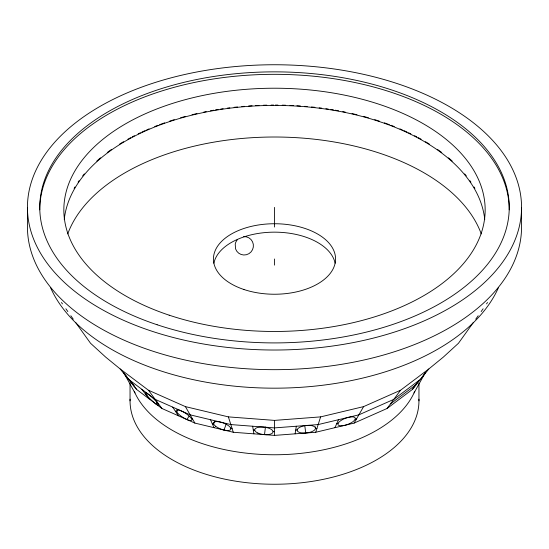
<?xml version="1.0" encoding="UTF-8"?>
<svg xmlns="http://www.w3.org/2000/svg" width="549" height="549" viewBox="0 0 549 549"><rect width="100%" height="100%" fill="white"/><g stroke="black" fill="none" stroke-linecap="round" stroke-linejoin="round"><path stroke-width="0.82" d="M264.501 434.643L265.448 427.019M295.108 433.834L296.336 426.237M75.741 322.634L90.544 343.269L105.71 357.138L120.162 368.949L136.598 389.433L161.907 408.477L194.881 423.087L233.291 432.269L274.5 435.405L315.709 432.269L320.623 416.883L363.603 406.61L400.516 390.257L428.838 368.949L443.29 357.138L458.456 343.269L473.259 322.634M214.501 421.721L213.636 424.02L212.285 423.698M223.971 430.045L226.277 423.924M334.917 427.678L338.513 419.711M414.028 392.947L425.454 372.4M315.709 432.269L354.119 423.087L363.603 406.61M178.068 409.835L176.689 411.956L175.529 411.441M186.886 419.539L189.172 416.005M481.144 311.585L483.106 308.785M486.544 303.885L487.519 302.485M354.119 423.087L387.093 408.477L412.402 389.433L418.86 380.43M425.578 372.284L420.616 379.194L393.805 399.363L358.861 414.845L318.166 424.576L274.5 427.897L230.834 424.576L190.139 414.845L155.195 399.363L128.384 379.194L124.637 373.972M475.729 319.189L478.193 315.75M387.093 408.477L400.516 390.257M412.402 389.433L428.838 368.949M147.537 393.606L146.411 394.786L145.519 394.12M155.765 403.858L157.453 402.088M390.449 403.92L416.506 384.314M336.715 423.698L338.067 423.368M355.134 419.292L356.486 418.969M120.162 368.949L148.484 390.257L185.397 406.61L228.377 416.883L274.5 420.39L320.623 416.883M295.719 430.039L297.174 429.929M316.938 428.426L315.49 428.536A9.237 3.719 -7 0 1 301.223 432.866A9.237 3.719 -7 0 1 302.279 426.285A9.237 3.719 -7 0 1 315.49 428.536L315.277 426.841M253.281 430.039L254.729 430.148M273.052 431.541L274.5 431.651M230.71 428.103L232.062 428.426M191.347 418.455L192.514 418.969M157.659 403.247L158.551 403.92M141.786 389.282L149.253 398.958M130.655 381.219L131.527 382.392M125.7 375.406L133.99 385.961L132.625 383.895M148.484 390.257L161.907 408.477M130.14 380.43L136.598 389.433M131.918 383.518L132.494 384.314M70.807 315.75L73.271 319.189M61.481 302.485L62.456 303.885M65.894 308.785L67.856 311.585M172.667 407.104L178.398 415.778M185.397 406.61L194.881 423.087M123.546 372.4L134.972 392.947M210.487 419.711L214.083 427.678M228.377 416.883L233.291 432.269M252.664 426.237L253.892 433.834M304.77 425.406L305.718 433.031M521.55 207.385A247.05 142.63 0 0 1 150.975 330.91A247.05 142.63 0 0 1 150.975 83.86A247.05 142.63 0 0 1 521.55 207.385L521.55 227.046A247.05 142.63 0 0 1 274.5 369.676A247.05 142.63 0 0 1 27.45 227.046L27.45 207.385M418.956 383.154L418.956 400.845M274.5 207.385L274.5 227.046M274.5 258.984L274.5 265.133M274.5 420.39L274.5 435.405M130.044 383.154L130.044 400.845M414.749 391.334A144.456 83.4 0 0 1 274.5 454.764A144.456 83.4 0 0 1 134.251 391.334M498.403 287.71A231.054 133.4 0 0 1 274.5 388.177A231.054 133.4 0 0 1 50.597 287.71M213.87 263.225A61.063 35.253 0 0 1 274.5 232.158A61.063 35.253 0 0 1 335.13 263.225M67.74 233.922A211.269 121.974 0 0 1 274.5 137.01A211.269 121.974 0 0 1 481.26 233.922M74.115 188.396A211.269 121.974 0 0 1 74.945 186.989M78.095 182.096A211.269 121.974 0 0 1 79.07 180.71M82.679 175.92A211.269 121.974 0 0 1 84.34 173.903M96.796 161.077A211.269 121.974 0 0 1 100.549 157.817M107.233 152.526A211.269 121.974 0 0 1 111.481 149.458M119.668 144.058A211.269 121.974 0 0 1 123.539 141.711M127.903 139.213A211.269 121.974 0 0 1 130.758 137.648M132.213 136.879A211.269 121.974 0 0 1 134.416 135.74M138.156 133.867A211.269 121.974 0 0 1 140.441 132.769M141.985 132.048A211.269 121.974 0 0 1 145.101 130.621M146.679 129.928A211.269 121.974 0 0 1 149.06 128.891M154.715 126.565A211.269 121.974 0 0 1 157.995 125.289M159.649 124.664A211.269 121.974 0 0 1 164.652 122.852M169.627 121.157A211.269 121.974 0 0 1 174.273 119.668M180.607 117.774A211.269 121.974 0 0 1 185.438 116.436M191.999 114.755A211.269 121.974 0 0 1 196.981 113.574M203.693 112.12A211.269 121.974 0 0 1 206.225 111.612M210.459 110.809A211.269 121.974 0 0 1 213.856 110.198M215.558 109.91A211.269 121.974 0 0 1 218.118 109.491M220.643 109.1A211.269 121.974 0 0 1 223.134 108.729M227.313 108.146A211.269 121.974 0 0 1 229.839 107.824M234.073 107.323A211.269 121.974 0 0 1 237.484 106.952M241.766 106.54A211.269 121.974 0 0 1 244.339 106.314M248.649 105.984A211.269 121.974 0 0 1 252.101 105.758M255.559 105.559A211.269 121.974 0 0 1 259.011 105.394M263.328 105.236A211.269 121.974 0 0 1 266.78 105.147M271.076 105.085A211.269 121.974 0 0 1 273.642 105.072M275.358 105.072A211.269 121.974 0 0 1 277.924 105.085M282.22 105.147A211.269 121.974 0 0 1 285.672 105.236M289.989 105.394A211.269 121.974 0 0 1 293.441 105.559M296.899 105.758A211.269 121.974 0 0 1 300.351 105.984M304.661 106.314A211.269 121.974 0 0 1 307.234 106.54M311.516 106.952A211.269 121.974 0 0 1 314.927 107.323M319.161 107.824A211.269 121.974 0 0 1 321.687 108.146M325.866 108.729A211.269 121.974 0 0 1 328.357 109.1M330.882 109.491A211.269 121.974 0 0 1 333.442 109.91M335.144 110.198A211.269 121.974 0 0 1 338.541 110.809M342.775 111.612A211.269 121.974 0 0 1 345.307 112.12M352.019 113.574A211.269 121.974 0 0 1 357.001 114.755M363.562 116.436A211.269 121.974 0 0 1 368.393 117.774M374.727 119.668A211.269 121.974 0 0 1 379.373 121.157M384.348 122.852A211.269 121.974 0 0 1 389.351 124.664M391.005 125.289A211.269 121.974 0 0 1 394.285 126.565M399.94 128.891A211.269 121.974 0 0 1 402.321 129.928M403.899 130.621A211.269 121.974 0 0 1 407.015 132.048M408.559 132.769A211.269 121.974 0 0 1 410.844 133.867M414.584 135.74A211.269 121.974 0 0 1 416.787 136.879M418.242 137.648A211.269 121.974 0 0 1 421.097 139.213M425.461 141.711A211.269 121.974 0 0 1 429.332 144.058M437.519 149.458A211.269 121.974 0 0 1 441.767 152.526M448.451 157.817A211.269 121.974 0 0 1 452.204 161.077M464.66 173.903A211.269 121.974 0 0 1 466.321 175.92M469.93 180.71A211.269 121.974 0 0 1 470.905 182.096M474.055 186.989A211.269 121.974 0 0 1 474.885 188.396M243.626 236.619A9.237 9.155 -55.6 0 1 253.309 244.305A9.237 9.155 -55.6 0 1 246.432 254.722A9.237 9.155 -55.6 0 1 235.555 248.848L235.233 244.099A9.237 9.155 -55.6 0 1 237.333 239.796M418.921 399.185A144.456 83.4 0 0 1 274.5 484.245A144.456 83.4 0 0 1 130.079 399.185M64.24 219.538A210.658 121.624 0 0 1 274.5 105.422A210.658 121.624 0 0 1 484.76 219.538M39.761 209.842A234.739 135.528 0 0 1 274.5 74.321A234.739 135.528 0 0 1 509.239 209.842M243.969 289.515A61.063 35.253 0 0 0 335.563 258.984A61.063 35.253 0 0 0 243.969 228.459A61.063 35.253 0 0 0 243.969 289.515M257.845 433.037A9.237 3.719 7 0 0 272.894 432.502A9.237 3.719 7 0 0 260.926 426.992A9.237 3.719 7 0 0 257.845 433.037M215.682 426.285A9.237 3.28 20.6 0 0 230.463 429.819A9.237 3.28 20.6 0 0 220.375 422.078A9.237 3.28 20.6 0 0 215.682 426.285M177.684 413.191A9.237 2.436 32.9 0 0 191.23 420.568A9.237 2.436 32.9 0 0 183.153 411.853A9.237 2.436 32.9 0 0 177.684 413.191M147.571 396.186A9.237 1.235 43.6 0 0 158.654 405.43A9.237 1.235 43.6 0 0 149.884 395.438A9.237 1.235 43.6 0 0 147.571 396.186M169.167 315.174A210.658 121.624 0 0 0 485.158 209.842A210.658 121.624 0 0 0 169.167 104.516A210.658 121.624 0 0 0 169.167 315.174M157.131 324.754A234.739 135.528 0 0 0 509.239 207.385A234.739 135.528 0 0 0 157.131 90.015A234.739 135.528 0 0 0 157.131 324.754M342.651 425.708A9.237 3.28 -20.6 0 0 355.313 418.331A9.237 3.28 -20.6 0 0 341.842 419.958A9.237 3.28 -20.6 0 0 342.651 425.708"/></g></svg>
